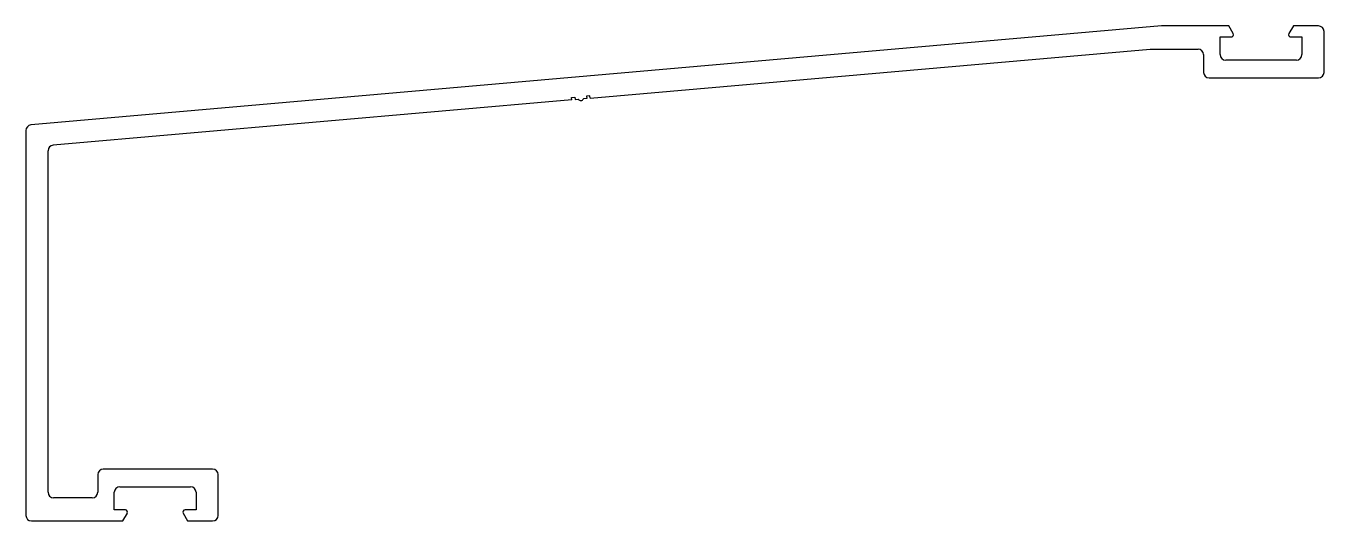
# Model space of a CAD drawing. Extents: x 2975 to 3093, y 1550 to 1595.
import ezdxf

# ---------------------------------------------------------------- set-up
doc = ezdxf.new("R2010")
doc.units = 0
doc.layers.add('RI-HATCH-P', color=7, linetype='CONTINUOUS')

msp = doc.modelspace()

# ---------------------------------------------------------------- linework, layer by layer
at = {"layer": 'RI-HATCH-P'}
for p, q in [((3077.8, 1594.66), (2975.46, 1585.7)), ((3083.87, 1594.66), (3077.8, 1594.66)), ((3084.28, 1593.96), (3083.87, 1594.66)), ((3089.73, 1594.66), (3089.33, 1593.96)), ((3092, 1594.66), (3089.73, 1594.66)), ((3083.1, 1592.06), (3083.1, 1593.66)), ((3083.1, 1593.66), (3084.1, 1593.66)), ((3089.5, 1593.66), (3090.5, 1593.66)), ((3090.5, 1593.66), (3090.5, 1592.06)), ((3092.5, 1590.46), (3092.5, 1594.16)), ((3026.06, 1588.12), (3076.75, 1592.56)), ((3076.75, 1592.56), (3081.1, 1592.56)), ((3081.6, 1592.06), (3081.6, 1590.46)), ((3090, 1591.56), (3083.6, 1591.56)), ((3082.1, 1589.96), (3092, 1589.96)), ((3024.41, 1587.98), (2977.46, 1583.87)), ((3024.39, 1588.18), (3024.69, 1588.2)), ((3024.41, 1587.98), (3024.39, 1588.18)), ((3024.69, 1588.2), (3024.71, 1588)), ((3024.71, 1588), (3025, 1588.03)), ((3025.76, 1588.1), (3025.46, 1588.07)), ((3026.04, 1588.32), (3025.74, 1588.3)), ((3025.74, 1588.3), (3025.76, 1588.1)), ((3026.06, 1588.12), (3026.04, 1588.32)), ((2975, 1585.2), (2975, 1550.36)), ((2977, 1552.46), (2977, 1583.37)), ((2991.9, 1554.56), (2982, 1554.56)), ((2981.5, 1554.06), (2981.5, 1552.46)), ((2992.4, 1550.36), (2992.4, 1554.06)), ((2983, 1550.86), (2983, 1552.46)), ((2983.5, 1552.96), (2989.9, 1552.96)), ((2990.4, 1552.46), (2990.4, 1550.86)), ((2981, 1551.96), (2977.5, 1551.96)), ((2975.5, 1549.86), (2983.77, 1549.86)), ((2984, 1550.86), (2983, 1550.86)), ((2983.77, 1549.86), (2984.18, 1550.56)), ((2989.23, 1550.56), (2989.63, 1549.86)), ((2990.4, 1550.86), (2989.4, 1550.86)), ((2989.63, 1549.86), (2991.9, 1549.86))]:
    msp.add_line(p, q, dxfattribs=at)
for centre, radius, start, end in [((3092, 1594.16), 0.5, 0, 90), ((3084.1, 1593.86), 0.2, 270, 30), ((3089.5, 1593.86), 0.2, 150, 270), ((3081.1, 1592.06), 0.5, 0, 90), ((3083.6, 1592.06), 0.5, 180, 270), ((3090, 1592.06), 0.5, 270, 0), ((3082.1, 1590.46), 0.5, 180, 270), ((3092, 1590.46), 0.5, 270, 0), ((3025.22, 1588.15), 0.25, 208.5782, 341.4218), ((2975.5, 1585.2), 0.5, 95, 180), ((2977.5, 1583.37), 0.5, 95, 180), ((2982, 1554.06), 0.5, 90, 180), ((2991.9, 1554.06), 0.5, 0, 90), ((2977.5, 1552.46), 0.5, 180, 270), ((2981, 1552.46), 0.5, 270, 0), ((2983.5, 1552.46), 0.5, 90, 180), ((2989.9, 1552.46), 0.5, 0, 90), ((2975.5, 1550.36), 0.5, 180, 270), ((2984, 1550.66), 0.2, 330, 90), ((2989.4, 1550.66), 0.2, 90, 210), ((2991.9, 1550.36), 0.5, 270, 0)]:
    msp.add_arc(centre, radius, start, end, dxfattribs=at)

doc.saveas('drawing.dxf')
